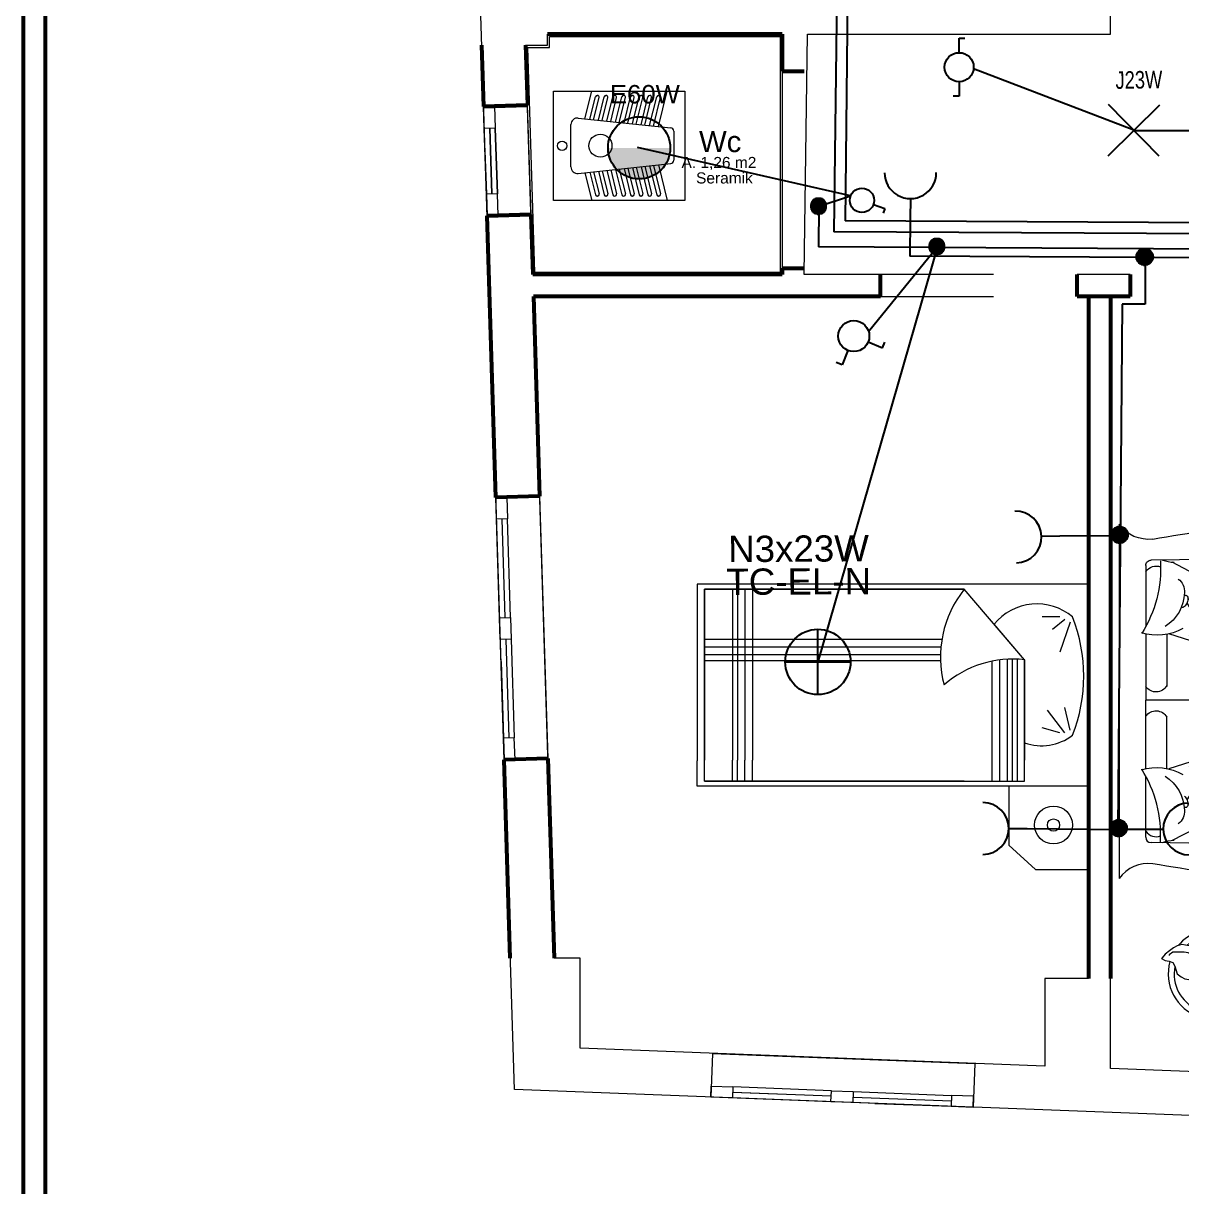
# Model space of a CAD drawing. Header units: millimetres. Extents: x -1335 to 33749, y 2338 to 5277.
# Drawn here: x 12911 to 13440, y 3255 to 3786 of the extents above; entities that cross this region are included whole.
import ezdxf
from ezdxf.enums import TextEntityAlignment as Align

# ---------------------------------------------------------------- set-up
doc = ezdxf.new("R2010")
doc.units = ezdxf.units.MM
doc.linetypes.add('ACAD_ISO03W100', pattern=[30, 12, -18])
for name, color, linetype, lineweight in [('DUVAR', 7, 'Continuous', 53), ('Linye-23', 220, 'Continuous', 25), ('Model Birimi - Mahal', 7, 'Continuous', 18), ('PENCERE', 1, 'Continuous', 20), ('SEMBOL', 51, 'Continuous', 0), ('TEF', 15, 'Continuous', 18), ('tefriş', 65, 'Continuous', 18), ('tefrişler', 134, 'Continuous', 9), ('YALıTıM', 7, 'Continuous', 18), ('YESIL', 74, 'Continuous', 18), ('ÖLÇÜİÇYATAY', 7, 'Continuous', 18)]:
    doc.layers.add(name, color=color, linetype=linetype, lineweight=lineweight)
doc.layers.add('LAMBA YAZI', color=51, linetype='Continuous')
doc.layers.get('TEF').off()
doc.styles.add('LAMBA', font='arial.ttf', dxfattribs={"height": 12})
doc.styles.add('OLUŞTURULMUŞ_STİL_1', font='arial.ttf')
doc.styles.get("Standard").update_dxf_attribs({"font": 'arial.ttf'})

# ---------------------------------------------------------------- blocks, each defined once
blk = doc.blocks.new('setgh')
at = {"layer": 'tefriş'}
for p, q in [((261687.55, -158114.97), (261687.55, -158064.97)), ((261687.55, -158064.97), (261747.55, -158064.97)), ((261699.55, -158081.23), (261695.55, -158064.97)), ((261701.86, -158080.98), (261698.66, -158067.96)), ((261699.44, -158066.97), (261699.54, -158066.97)), ((261703.57, -158080.8), (261700.32, -158067.58)), ((261705.76, -158080.57), (261702.66, -158067.96)), ((261703.44, -158066.97), (261703.54, -158066.97)), ((261707.44, -158080.27), (261704.32, -158067.58)), ((261709.66, -158080.15), (261706.66, -158067.96)), ((261707.44, -158066.97), (261707.54, -158066.97)), ((261711.36, -158079.97), (261708.32, -158067.58)), ((261713.56, -158079.74), (261710.66, -158067.96)), ((261711.44, -158066.97), (261711.54, -158066.97)), ((261715.26, -158079.55), (261712.32, -158067.58)), ((261717.45, -158079.32), (261714.66, -158067.96)), ((261715.44, -158066.97), (261715.54, -158066.97)), ((261719.16, -158079.14), (261716.32, -158067.58)), ((261721.35, -158078.91), (261718.66, -158067.96)), ((261719.44, -158066.97), (261719.54, -158066.97)), ((261723.06, -158078.72), (261720.32, -158067.58)), ((261725.25, -158078.49), (261722.66, -158067.96)), ((261723.44, -158066.97), (261723.54, -158066.97)), ((261726.96, -158078.31), (261724.32, -158067.58)), ((261729.15, -158078.08), (261726.66, -158067.96)), ((261727.44, -158066.97), (261727.54, -158066.97)), ((261730.85, -158077.9), (261728.32, -158067.58)), ((261733.16, -158077.65), (261730.04, -158064.97)), ((261747.55, -158064.97), (261747.55, -158114.97)), ((261736.24, -158077.32), (261693.9, -158081.83)), ((261692.55, -158096.62), (261692.55, -158083.32)), ((261739.55, -158080.31), (261739.55, -158099.63)), ((261736.24, -158102.62), (261693.9, -158098.11)), ((261699.55, -158098.71), (261695.55, -158114.97)), ((261701.86, -158098.96), (261698.66, -158111.98)), ((261703.57, -158099.14), (261700.32, -158112.36)), ((261705.76, -158099.37), (261702.66, -158111.98)), ((261707.47, -158099.56), (261704.32, -158112.36)), ((261709.66, -158099.79), (261706.66, -158111.98)), ((261711.36, -158099.97), (261708.32, -158112.36)), ((261713.56, -158100.2), (261710.66, -158111.98)), ((261715.26, -158100.39), (261712.32, -158112.36)), ((261717.45, -158100.62), (261714.66, -158111.98)), ((261719.16, -158100.8), (261716.32, -158112.36)), ((261721.35, -158101.03), (261718.66, -158111.98)), ((261723.06, -158101.22), (261720.32, -158112.36)), ((261725.25, -158101.45), (261722.66, -158111.98)), ((261726.96, -158101.63), (261724.32, -158112.36)), ((261729.15, -158101.86), (261726.66, -158111.98)), ((261730.85, -158102.04), (261728.32, -158112.36)), ((261733.16, -158102.29), (261730.04, -158114.97)), ((261747.55, -158114.97), (261687.55, -158114.97)), ((261699.54, -158112.97), (261699.44, -158112.97)), ((261703.54, -158112.97), (261703.44, -158112.97)), ((261707.54, -158112.97), (261707.44, -158112.97)), ((261711.54, -158112.97), (261711.44, -158112.97)), ((261715.54, -158112.97), (261715.44, -158112.97)), ((261719.54, -158112.97), (261719.44, -158112.97)), ((261723.54, -158112.97), (261723.44, -158112.97)), ((261727.54, -158112.97), (261727.44, -158112.97))]:
    blk.add_line(p, q, dxfattribs=at)
for centre, radius in [((261726.05, -158089.97), 5.25), ((261743.55, -158089.97), 2.15)]:
    blk.add_circle(centre, radius, dxfattribs=at)
for centre, radius, start, end in [((261699.44, -158067.77), 0.8, 90, 193.8243), ((261699.54, -158067.77), 0.8, 13.8243, 90), ((261703.44, -158067.77), 0.8, 90, 193.8243), ((261703.54, -158067.77), 0.8, 13.8243, 90), ((261707.44, -158067.77), 0.8, 90, 193.8243), ((261707.54, -158067.77), 0.8, 13.8243, 90), ((261711.44, -158067.77), 0.8, 90, 193.8243), ((261711.54, -158067.77), 0.8, 13.8243, 90), ((261715.44, -158067.77), 0.8, 90, 193.8243), ((261715.54, -158067.77), 0.8, 13.8243, 90), ((261719.44, -158067.77), 0.8, 90, 193.8243), ((261719.54, -158067.77), 0.8, 13.8243, 90), ((261723.44, -158067.77), 0.8, 90, 193.8243), ((261723.54, -158067.77), 0.8, 13.8243, 90), ((261727.44, -158067.77), 0.8, 90, 193.8243), ((261727.54, -158067.77), 0.8, 13.8243, 90), ((261736.55, -158080.31), 3, 0, 96.0725), ((261694.05, -158083.32), 1.5, 96.0725, 180), ((261694.05, -158096.62), 1.5, 180, 263.9275), ((261736.55, -158099.63), 3, 263.9275, 0), ((261699.44, -158112.17), 0.8, 166.1757, 270), ((261699.54, -158112.17), 0.8, 270, 346.1757), ((261703.44, -158112.17), 0.8, 166.1757, 270), ((261703.54, -158112.17), 0.8, 270, 346.1757), ((261707.44, -158112.17), 0.8, 166.1757, 270), ((261707.54, -158112.17), 0.8, 270, 346.1757), ((261711.44, -158112.17), 0.8, 166.1757, 270), ((261711.54, -158112.17), 0.8, 270, 346.1757), ((261715.44, -158112.17), 0.8, 166.1757, 270), ((261715.54, -158112.17), 0.8, 270, 346.1757), ((261719.44, -158112.17), 0.8, 166.1757, 270), ((261719.54, -158112.17), 0.8, 270, 346.1757), ((261723.44, -158112.17), 0.8, 166.1757, 270), ((261723.54, -158112.17), 0.8, 270, 346.1757), ((261727.44, -158112.17), 0.8, 166.1757, 270), ((261727.54, -158112.17), 0.8, 270, 346.1757)]:
    blk.add_arc(centre, radius, start, end, dxfattribs=at)
blk = doc.blocks.new('aegfwe')
at = {"layer": 'tefrişler'}
for p, q in [((64909.62, -97871.39), (64911.37, -97869.94)), ((64911.37, -97870.52), (64912.24, -97868.78)), ((64911.37, -97869.94), (64911.66, -97869.65)), ((64912.24, -97868.78), (64913.69, -97867.62)), ((64902.36, -97877.78), (64905.85, -97874.3)), ((64905.85, -97874.3), (64907.59, -97873.14)), ((64907.59, -97873.14), (64909.33, -97871.68)), ((64909.33, -97871.68), (64909.62, -97871.39)), ((64911.37, -97872.26), (64911.37, -97870.52)), ((64911.95, -97875.75), (64911.37, -97872.26)), ((64891.62, -97882.42), (64892.49, -97880.68)), ((64892.49, -97880.68), (64892.78, -97882.42)), ((64900.91, -97881.26), (64901.78, -97879.52)), ((64901.78, -97879.52), (64902.36, -97877.78)), ((64909.33, -97877.49), (64909.33, -97876.91)), ((64909.91, -97880.97), (64909.33, -97877.49)), ((64912.53, -97877.49), (64911.95, -97875.75)), ((64913.11, -97880.97), (64912.53, -97877.49)), ((64891.33, -97884.16), (64891.62, -97882.42)), ((64891.33, -97886.19), (64891.33, -97884.16)), ((64892.78, -97882.42), (64894.23, -97884.16)), ((64894.23, -97884.16), (64895.97, -97885.9)), ((64895.97, -97885.9), (64897.72, -97886.48)), ((64900.33, -97884.74), (64900.91, -97881.26)), ((64900.62, -97886.48), (64900.33, -97884.74)), ((64910.49, -97882.71), (64909.91, -97880.97)), ((64910.2, -97886.19), (64910.49, -97884.45)), ((64910.49, -97884.45), (64910.49, -97882.71)), ((64913.98, -97882.71), (64913.11, -97880.97)), ((64914.27, -97884.45), (64913.98, -97882.71)), ((64915.14, -97886.19), (64914.27, -97884.45)), ((64880.87, -97889.39), (64880.58, -97891.13)), ((64880.58, -97891.13), (64880.58, -97894.61)), ((64881.75, -97887.64), (64880.87, -97889.39)), ((64881.75, -97889.39), (64881.75, -97887.64)), ((64882.33, -97891.13), (64881.75, -97889.39)), ((64883.78, -97893.16), (64882.33, -97891.13)), ((64891.62, -97887.94), (64891.33, -97886.19)), ((64892.2, -97889.68), (64891.62, -97887.94)), ((64893.07, -97891.42), (64892.2, -97889.68)), ((64894.23, -97887.94), (64893.07, -97886.48)), ((64894.23, -97893.45), (64893.07, -97891.42)), ((64895.97, -97889.39), (64894.23, -97887.94)), ((64897.72, -97890.55), (64895.97, -97889.39)), ((64897.72, -97886.48), (64899.46, -97886.77)), ((64898.3, -97892.29), (64897.72, -97890.55)), ((64899.46, -97886.77), (64899.75, -97886.77)), ((64900.62, -97888.23), (64900.62, -97886.48)), ((64901.2, -97889.97), (64900.62, -97888.23)), ((64901.49, -97891.71), (64901.2, -97889.97)), ((64906.43, -97893.16), (64907.3, -97891.42)), ((64907.3, -97891.42), (64908.46, -97889.68)), ((64908.46, -97889.68), (64910.2, -97886.19)), ((64916.3, -97889.68), (64915.14, -97886.19)), ((64915.72, -97893.16), (64916.3, -97891.42)), ((64916.3, -97891.42), (64916.3, -97889.68)), ((64880.58, -97894.61), (64880.87, -97896.35)), ((64880.87, -97896.35), (64881.75, -97898.09)), ((64885.81, -97894.32), (64883.78, -97893.16)), ((64887.55, -97894.9), (64885.81, -97894.32)), ((64889.3, -97895.19), (64887.55, -97894.9)), ((64891.33, -97895.77), (64889.3, -97895.19)), ((64893.07, -97896.35), (64891.33, -97895.77)), ((64894.81, -97896.06), (64893.07, -97896.35)), ((64895.97, -97894.61), (64894.23, -97893.45)), ((64896.56, -97896.06), (64894.81, -97896.06)), ((64898.59, -97895.77), (64896.56, -97896.06)), ((64900.62, -97895.77), (64898.59, -97895.77)), ((64902.36, -97896.06), (64900.62, -97895.77)), ((64902.07, -97893.45), (64901.49, -97891.71)), ((64903.53, -97895.48), (64902.07, -97893.45)), ((64904.11, -97897.22), (64902.36, -97896.06)), ((64906.43, -97898.96), (64903.53, -97895.48)), ((64906.43, -97894.9), (64906.43, -97893.16)), ((64907.59, -97898.38), (64906.43, -97894.9)), ((64913.69, -97896.93), (64914.85, -97894.9)), ((64914.85, -97894.9), (64915.72, -97893.16)), ((64881.75, -97898.09), (64883.49, -97899.25)), ((64883.49, -97899.25), (64885.23, -97900.7)), ((64885.23, -97900.7), (64886.97, -97901.86)), ((64886.97, -97897.51), (64886.68, -97896.93)), ((64888.72, -97898.67), (64886.97, -97897.51)), ((64886.97, -97901.86), (64888.72, -97902.73)), ((64890.46, -97900.12), (64888.72, -97898.67)), ((64892.2, -97901.28), (64890.46, -97900.12)), ((64893.94, -97902.15), (64892.2, -97901.28)), ((64897.43, -97901.57), (64895.68, -97902.15)), ((64899.17, -97900.7), (64897.43, -97901.57)), ((64901.2, -97900.12), (64899.17, -97900.7)), ((64899.75, -97905.64), (64906.72, -97900.99)), ((64902.94, -97899.83), (64901.2, -97900.12)), ((64906.43, -97900.41), (64902.94, -97899.83)), ((64905.85, -97898.67), (64904.11, -97897.22)), ((64907.3, -97900.41), (64905.85, -97898.67)), ((64907.3, -97900.7), (64906.43, -97898.96)), ((64906.72, -97900.99), (64907.3, -97900.7)), ((64907.88, -97900.12), (64907.01, -97900.7)), ((64907.88, -97900.12), (64907.59, -97898.38)), ((64907.59, -97900.7), (64908.17, -97902.73)), ((64909.91, -97898.96), (64907.88, -97900.12)), ((64907.88, -97900.41), (64909.62, -97902.15)), ((64911.66, -97898.96), (64909.91, -97898.96)), ((64910.2, -97898.96), (64911.95, -97898.09)), ((64915.14, -97898.38), (64911.66, -97898.96)), ((64911.95, -97898.09), (64913.69, -97896.93)), ((64920.37, -97899.25), (64915.14, -97898.38)), ((64922.11, -97900.12), (64920.37, -97899.25)), ((64923.85, -97901.57), (64922.11, -97900.12)), ((64925.01, -97905.06), (64923.85, -97901.57)), ((64888.72, -97902.73), (64892.2, -97905.06)), ((64892.2, -97905.06), (64894.23, -97906.22)), ((64895.68, -97902.15), (64893.94, -97902.15)), ((64894.23, -97906.22), (64898.01, -97906.22)), ((64900.62, -97905.93), (64895.39, -97909.41)), ((64898.01, -97906.22), (64899.75, -97905.64)), ((64902.07, -97904.19), (64900.62, -97905.93)), ((64905.85, -97905.35), (64903.23, -97910.57)), ((64906.72, -97903.32), (64905.85, -97905.35)), ((64908.17, -97902.73), (64909.91, -97907.96)), ((64909.62, -97902.15), (64911.37, -97903.61)), ((64909.91, -97907.09), (64909.62, -97905.93)), ((64910.2, -97909.12), (64909.91, -97907.09)), ((64911.37, -97903.61), (64913.69, -97907.09)), ((64913.69, -97907.09), (64915.43, -97908.83)), ((64925.88, -97906.8), (64925.01, -97905.06)), ((64927.63, -97907.38), (64925.88, -97906.8)), ((64929.37, -97907.67), (64927.63, -97907.38)), ((64893.65, -97911.15), (64892.2, -97913.18)), ((64895.39, -97909.41), (64893.65, -97911.15)), ((64902.07, -97912.31), (64900.33, -97914.05)), ((64903.23, -97910.57), (64902.07, -97912.31)), ((64909.91, -97907.96), (64912.82, -97911.44)), ((64909.91, -97914.63), (64910.2, -97912.6)), ((64910.49, -97910.86), (64910.2, -97909.12)), ((64910.2, -97912.6), (64910.49, -97910.86)), ((64912.82, -97911.44), (64914.56, -97912.89)), ((64915.43, -97908.83), (64917.17, -97910.28)), ((64917.17, -97910.28), (64918.92, -97911.15)), ((64918.92, -97911.15), (64920.66, -97911.44)), ((64920.66, -97911.44), (64925.88, -97911.44)), ((64925.59, -97913.47), (64927.34, -97912.02)), ((64925.88, -97911.44), (64927.63, -97910.28)), ((64927.34, -97912.02), (64929.37, -97910.57)), ((64927.63, -97910.28), (64927.63, -97909.99)), ((64931.11, -97908.54), (64929.37, -97907.67)), ((64929.37, -97910.57), (64930.82, -97908.83)), ((64930.82, -97908.83), (64931.11, -97908.54)), ((64892.2, -97913.18), (64891.33, -97916.66)), ((64891.33, -97916.66), (64891.33, -97921.02)), ((64897.14, -97917.24), (64896.27, -97918.99)), ((64898.59, -97915.5), (64897.14, -97917.24)), ((64900.33, -97914.05), (64898.59, -97915.5)), ((64908.17, -97918.12), (64909.62, -97916.37)), ((64909.62, -97916.37), (64909.91, -97914.63)), ((64914.56, -97912.89), (64916.3, -97913.76)), ((64916.3, -97913.76), (64918.04, -97914.34)), ((64918.04, -97914.34), (64920.08, -97914.63)), ((64920.08, -97914.63), (64921.82, -97914.92)), ((64921.82, -97914.92), (64923.85, -97914.34)), ((64923.85, -97914.34), (64925.59, -97913.47)), ((64891.33, -97921.02), (64892.49, -97924.5)), ((64895.97, -97920.73), (64895.68, -97922.76)), ((64895.68, -97922.76), (64895.97, -97923.92)), ((64896.27, -97918.99), (64895.97, -97920.73)), ((64899.46, -97923.92), (64901.2, -97922.47)), ((64901.2, -97922.47), (64902.94, -97921.6)), ((64902.94, -97921.6), (64908.17, -97918.12)), ((64892.49, -97924.5), (64893.36, -97926.24)), ((64893.36, -97926.24), (64893.94, -97927.98)), ((64893.94, -97927.98), (64895.68, -97931.46)), ((64898.3, -97929.14), (64899.46, -97925.66)), ((64899.46, -97925.66), (64899.46, -97923.92)), ((64895.68, -97931.46), (64897.14, -97932.62)), ((64897.14, -97932.91), (64898.01, -97930.88)), ((64898.01, -97930.88), (64898.3, -97929.14))]:
    blk.add_line(p, q, dxfattribs=at)
for radius, start, end in [(20.54, 109.0007, 126.8665), (17.8, 113.3714, 122.6233), (20.54, 343.7977, 72.6985), (17.8, 349.1696, 66.1695), (20.54, 139.964, 161.4683), (17.8, 144.587, 160.5864), (20.54, 180.9322, 220.3045), (17.8, 186.2472, 216.0298), (20.54, 257.5002, 320.8039), (17.8, 266.71, 312.8028)]:
    blk.add_arc((64907.46, -97901.5), radius, start, end, dxfattribs=at)
blk = doc.blocks.new('adfgb')
at = {"layer": 'tefrişler'}
for p, q in [((110590.58, -78475.61), (110590.58, -78313.71)), ((110654.55, -78329.51), (110605.13, -78330.12)), ((110625.12, -78336.46), (110614.79, -78331.09)), ((110602.71, -78332.55), (110602.71, -78360.59)), ((110602.71, -78363.87), (110602.71, -78395.19)), ((110612.4, -78363.99), (110612.4, -78387.86)), ((110623.28, -78367.04), (110613.28, -78363.8)), ((110602.71, -78425.45), (110602.71, -78395.19)), ((110655.75, -78395.19), (110602.71, -78395.19)), ((110655.75, -78395.19), (110602.71, -78395.19)), ((110602.71, -78425.45), (110602.71, -78401.46)), ((110612.4, -78425.33), (110612.4, -78401.46)), ((110623.28, -78422.28), (110613.28, -78425.52)), ((110602.71, -78456.77), (110602.71, -78428.73)), ((110602.71, -78454), (110602.71, -78428.73)), ((110625.12, -78452.86), (110614.79, -78458.23)), ((110654.55, -78459.82), (110605.13, -78459.2))]:
    blk.add_line(p, q, dxfattribs=at)
at = {"layer": 'tefrişler', "extrusion": (0, 0, -1)}
for centre, major_axis, start_param, end_param in [((110603.8, -78304.52), (-11.38, 11.38), 3.79435, 4.890363), ((110553.06, -78333.76), (39.9, 39.9), 0.726906, 1.343827), ((110605.13, -78332.55), (-1.71, 1.71), 5.497787, 7.068583), ((110607.39, -78338.46), (-3.99, 3.99), 6.088376, 7.449946)]:
    blk.add_ellipse(centre, major_axis=major_axis, ratio=1, start_param=start_param, end_param=end_param, dxfattribs=at)
at = {"layer": 'tefrişler'}
for centre, major_axis, ratio, start_param, end_param in [((110863.22, -79828.42), (-1081.68, 1081.68), 1, -0.649548, -0.616403), ((110654.96, -78321.11), (-5.94, 5.94), 1, 2.308063, 5.368053), ((110617.43, -78307.33), (16.96, 16.96), 1, 3.627847, 3.854664), ((110630.97, -78346.29), (-9.88, 9.88), 1, -0.781337, -0.146476), ((110574.79, -78338.17), (-39.9, 39.9), 1, 3.389942, 4.030792), ((110655.07, -78337.69), (-5.74, 5.74), 1, 3.8707, 5.414107), ((110613.4, -78344.33), (-4.93, 4.93), 1, 3.835696, 4.857221), ((110609.39, -78332.13), (14.49, 14.49), 1, 4.583906, 5.194343), ((110784.77, -78361.87), (87.6, 87.6), 1, 2.163527, 2.548862), ((110601.68, -78344.58), (-13.2, 13.2), 1, 2.913053, 3.906294), ((110621.44, -78348.23), (-1.51, 1.51), 1, -0.469303, -0.196204), ((110621.02, -78346.93), (0.55, 0.55), 1, 0.404964, 1.101493), ((110621.02, -78346.93), (-0.55, 0.55), 1, 4.420824, 5.117353), ((110619.82, -78347.58), (-1.51, 1.51), 1, 4.006397, 4.420824), ((110618.25, -78347.7), (2.62, 2.62), 1, 5.319685, 5.577194), ((110617.91, -78348.56), (-2.62, 2.62), 1, 3.086716, 3.344225), ((110616, -78347.3), (4.24, 4.24), 1, 4.915021, 5.117353), ((110609.7, -78358.19), (-10.3, 10.3), 1, 3.446358, 4.552406), ((110616, -78347.3), (4.24, 4.24), 1, 5.117353, 5.319685), ((110607.84, -78340.44), (16.96, 16.96), 1, 3.62554, 4.44521), ((110607.39, -78384.72), (-3.99, 3.99), 1, 1.375987, 3.420612), ((110655.07, -78386.04), (3.06, 8.95), 0.839265, 3.612252, 5.040953), ((110655.07, -78403.28), (5.74, 5.74), 1, 5.441497, 6.984904), ((110655.07, -78403.28), (5.74, 5.74), 1, 5.441497, 6.984904), ((110607.39, -78404.6), (-3.99, 3.99), 1, 4.433369, 6.477995), ((110784.77, -78427.46), (87.6, 87.6), 1, 2.163527, 2.548861), ((110574.79, -78451.15), (39.9, 39.9), 1, 5.393986, 6.034836), ((110607.84, -78448.88), (-16.96, 16.96), 1, -1.303618, -0.483947), ((110553.06, -78455.56), (-39.9, 39.9), 1, 3.868498, 4.48542), ((110609.7, -78431.13), (-10.3, 10.3), 1, 3.301576, 4.407624), ((110601.68, -78444.74), (-13.2, 13.2), 1, 3.947688, 4.940929), ((110619.38, -78438.3), (-0.55, 0.55), 1, -0.404964, -0.192184), ((110619.38, -78438.3), (-0.55, 0.55), 1, -1.101493, -0.404964), ((110618.96, -78439.59), (-1.51, 1.51), 1, -1.51592, -1.101493), ((110617.91, -78440.76), (2.62, 2.62), 1, 6.080553, 6.338062), ((110621.44, -78441.09), (1.51, 1.51), 1, 3.337796, 3.610896), ((110621.02, -78442.39), (-0.55, 0.55), 1, 2.040099, 2.736628), ((110616, -78442.02), (4.24, 4.24), 1, 5.878221, 6.080553), ((110621.02, -78442.39), (-0.55, 0.55), 1, 2.736628, 3.433158), ((110616, -78442.02), (-4.24, 4.24), 1, 4.105093, 4.307425), ((110619.82, -78441.74), (-1.51, 1.51), 1, 3.433158, 3.847584), ((110618.25, -78441.62), (2.62, 2.62), 1, 5.418381, 5.675889), ((110609.39, -78457.19), (-14.49, 14.49), 1, 4.230435, 4.840872), ((110613.4, -78444.99), (-4.93, 4.93), 1, 2.996761, 4.018286), ((110607.39, -78450.86), (3.99, 3.99), 1, 2.946783, 4.308353), ((110630.97, -78443.03), (9.88, 9.88), 1, 3.288069, 3.922929), ((110655.07, -78451.63), (5.74, 5.74), 1, 4.010671, 5.554078), ((110605.13, -78456.77), (1.71, 1.71), 1, 2.356194, 3.926991), ((110617.43, -78481.99), (-16.96, 16.96), 1, -0.713072, -0.486255), ((110654.96, -78468.21), (5.94, 5.94), 1, 4.056725, 7.116715), ((110603.8, -78484.8), (-11.38, 11.38), 1, -0.918039, 0.177974), ((110863.22, -76960.9), (1081.68, 1081.68), 1, 3.757996, 3.791141)]:
    blk.add_ellipse(centre, major_axis=major_axis, ratio=ratio, start_param=start_param, end_param=end_param, dxfattribs=at)
blk = doc.blocks.new('tregfd')
at = {"layer": 'tefrişler'}
for p, q in [((2285.22, 2523.43), (2285.22, 2717.15)), ((2285.22, 2717.15), (2297.77, 2717.15)), ((2287.71, 2713.4), (2382.83, 2713.4)), ((2287.71, 2584.67), (2287.71, 2713.4)), ((2287.71, 2713.4), (2287.71, 2554.68)), ((2287.71, 2713.4), (2298.01, 2713.4)), ((2385.33, 2717.15), (2297.77, 2717.15)), ((2382.83, 2713.4), (2298.01, 2713.4)), ((2347.35, 2596.42), (2347.35, 2713.4)), ((2350.36, 2596.42), (2350.36, 2713.4)), ((2354.11, 2596.21), (2354.11, 2713.4)), ((2357.85, 2595.73), (2357.85, 2713.4)), ((2382.83, 2713.4), (2382.83, 2584.67)), ((2382.83, 2584.67), (2382.83, 2713.4)), ((2385.33, 2523.43), (2385.33, 2717.15)), ((2287.71, 2699.65), (2298.01, 2699.65)), ((2287.71, 2697.15), (2298.01, 2697.15)), ((2382.83, 2699.65), (2298.01, 2699.65)), ((2382.83, 2697.15), (2298.01, 2697.15)), ((2287.71, 2693.4), (2298.01, 2693.4)), ((2287.71, 2689.65), (2298.01, 2689.65)), ((2382.83, 2693.4), (2298.01, 2693.4)), ((2382.83, 2689.65), (2298.01, 2689.65)), ((2347.86, 2554.68), (2382.83, 2584.67)), ((2347.14, 2570.92), (2287.71, 2570.92)), ((2323.41, 2570.92), (2287.71, 2570.92)), ((2347.86, 2554.68), (2365.47, 2569.78)), ((2255.98, 2562.49), (2243.76, 2549.32)), ((2285.22, 2562.49), (2255.98, 2562.49)), ((2347.76, 2567.17), (2287.71, 2567.17)), ((2322.78, 2567.17), (2287.71, 2567.17)), ((2348.11, 2563.42), (2287.71, 2563.42)), ((2322.44, 2563.42), (2287.71, 2563.42)), ((2348.19, 2560.92), (2287.71, 2560.92)), ((2322.36, 2560.92), (2287.71, 2560.92)), ((2348.15, 2558.42), (2287.71, 2558.42)), ((2322.4, 2558.42), (2287.71, 2558.42)), ((2287.71, 2554.68), (2322.68, 2554.68)), ((2347.86, 2554.68), (2298.01, 2554.68)), ((2306.64, 2554.68), (2347.86, 2554.68)), ((2243.76, 2549.32), (2243.76, 2523.43)), ((2311.64, 2537.18), (2314.14, 2545.93)), ((2369.09, 2537.18), (2369.09, 2545.93)), ((2311.64, 2534.68), (2322.88, 2543.43)), ((2367.84, 2534.68), (2362.85, 2540.93)), ((2312.89, 2532.18), (2324.13, 2534.68)), ((2366.59, 2532.18), (2351.61, 2537.18)), ((2385.33, 2523.43), (2243.76, 2523.43))]:
    blk.add_line(p, q, dxfattribs=at)
for radius in [9.4, 3.05]:
    blk.add_circle((2265.9, 2540.37), radius, dxfattribs=at)
for centre, radius, start, end in [((2349.11, 2542.24), 54.2, 51.52244, 104.6848), ((2296.3, 2560.52), 51.89, 353.53007, 41.15618), ((2348.35, 2548.59), 27.24, 319.57805, 51.06729), ((2330.73, 2546.31), 25.5, 160.84253, 217.09092), ((2339.74, 2605.81), 80.43, 248.59752, 291.40248)]:
    blk.add_arc(centre, radius, start, end, dxfattribs=at)

msp = doc.modelspace()

# ---------------------------------------------------------------- hatches: boundary and pattern name
at = {"linetype": 'ACAD_ISO03W100', "ltscale": 10}
msp.add_hatch(color=2, dxfattribs=at).paths.add_polyline_path([(13177.88, 3729.37, 1), (13206.29, 3729.37)])

# ---------------------------------------------------------------- linework, layer by layer
for p, q in [((13338.31, 3779.52), (13340.97, 3779.52)), ((13338.31, 3772.88), (13338.31, 3779.52)), ((13338.3, 3759.59), (13338.29, 3752.94)), ((13338.29, 3752.94), (13335.64, 3752.94)), ((13271.63, 3705.73), (13276.52, 3705.73)), ((13271.94, 3705.97), (13276.2, 3705.97)), ((13272.34, 3706.2), (13275.81, 3706.2)), ((13272.9, 3706.44), (13275.24, 3706.44)), ((13270.28, 3702.89), (13277.86, 3702.89)), ((13270.29, 3703.13), (13277.85, 3703.13)), ((13270.29, 3702.65), (13277.85, 3702.65)), ((13270.31, 3702.42), (13277.84, 3702.42)), ((13270.32, 3703.36), (13277.82, 3703.36)), ((13270.34, 3702.18), (13277.8, 3702.18)), ((13270.36, 3703.6), (13277.78, 3703.6)), ((13270.39, 3701.94), (13277.75, 3701.94)), ((13270.42, 3703.84), (13277.72, 3703.84)), ((13270.46, 3701.71), (13277.69, 3701.71)), ((13270.49, 3704.07), (13277.65, 3704.07)), ((13270.54, 3701.47), (13277.6, 3701.47)), ((13270.58, 3704.31), (13277.56, 3704.31)), ((13270.64, 3701.23), (13277.5, 3701.23)), ((13270.69, 3704.55), (13277.45, 3704.55)), ((13270.76, 3701), (13277.38, 3701)), ((13270.82, 3704.78), (13277.32, 3704.78)), ((13270.9, 3700.76), (13277.24, 3700.76)), ((13270.98, 3705.02), (13277.17, 3705.02)), ((13271.07, 3700.52), (13277.07, 3700.52)), ((13271.16, 3705.26), (13276.99, 3705.26)), ((13271.27, 3700.29), (13276.87, 3700.29)), ((13271.37, 3705.49), (13276.77, 3705.49)), ((13299.13, 3703.51), (13304.36, 3701.62)), ((13304.36, 3701.62), (13303.61, 3699.53)), ((13271.51, 3700.05), (13276.64, 3700.05)), ((13271.79, 3699.81), (13276.35, 3699.81)), ((13272.14, 3699.57), (13276, 3699.57)), ((13272.62, 3699.34), (13275.52, 3699.34)), ((13273.44, 3699.1), (13274.7, 3699.1)), ((13324.33, 3684.48), (13331.9, 3684.48)), ((13324.34, 3684.72), (13331.89, 3684.72)), ((13324.36, 3684.96), (13331.87, 3684.96)), ((13324.4, 3685.19), (13331.83, 3685.19)), ((13324.46, 3685.43), (13331.77, 3685.43)), ((13324.53, 3685.67), (13331.7, 3685.67)), ((13324.62, 3685.9), (13331.6, 3685.9)), ((13324.73, 3686.14), (13331.49, 3686.14)), ((13324.86, 3686.38), (13331.36, 3686.38)), ((13325.02, 3686.61), (13331.21, 3686.61)), ((13325.2, 3686.85), (13331.03, 3686.85)), ((13325.41, 3687.09), (13330.81, 3687.09)), ((13325.67, 3687.32), (13330.56, 3687.32)), ((13325.98, 3687.56), (13330.25, 3687.56)), ((13326.38, 3687.8), (13329.85, 3687.8)), ((13326.95, 3688.03), (13329.28, 3688.03)), ((13324.33, 3684.25), (13331.9, 3684.25)), ((13324.35, 3684.01), (13331.88, 3684.01)), ((13324.38, 3683.77), (13331.85, 3683.77)), ((13324.43, 3683.54), (13331.8, 3683.54)), ((13324.5, 3683.3), (13331.73, 3683.3)), ((13324.58, 3683.06), (13331.65, 3683.06)), ((13324.68, 3682.83), (13331.55, 3682.83)), ((13324.8, 3682.59), (13331.43, 3682.59)), ((13324.95, 3682.35), (13331.28, 3682.35)), ((13325.12, 3682.12), (13331.11, 3682.12)), ((13325.31, 3681.88), (13330.91, 3681.88)), ((13325.55, 3681.64), (13330.68, 3681.64)), ((13325.83, 3681.41), (13330.39, 3681.41)), ((13326.19, 3681.17), (13330.04, 3681.17)), ((13326.66, 3680.93), (13329.57, 3680.93)), ((13327.48, 3680.7), (13328.74, 3680.7)), ((13419.32, 3679.65), (13426.9, 3679.65)), ((13419.33, 3679.88), (13426.89, 3679.88)), ((13419.33, 3679.41), (13426.9, 3679.41)), ((13419.35, 3679.17), (13426.88, 3679.17)), ((13419.36, 3680.12), (13426.86, 3680.12)), ((13419.4, 3680.36), (13426.82, 3680.36)), ((13419.46, 3680.59), (13426.77, 3680.59)), ((13419.53, 3680.83), (13426.69, 3680.83)), ((13419.62, 3681.07), (13426.6, 3681.07)), ((13419.73, 3681.3), (13426.49, 3681.3)), ((13419.86, 3681.54), (13426.36, 3681.54)), ((13420.02, 3681.78), (13426.21, 3681.78)), ((13420.2, 3682.01), (13426.03, 3682.01)), ((13420.41, 3682.25), (13425.81, 3682.25)), ((13420.67, 3682.49), (13425.56, 3682.49)), ((13420.98, 3682.72), (13425.24, 3682.72)), ((13421.38, 3682.96), (13424.85, 3682.96)), ((13421.95, 3683.2), (13424.28, 3683.2)), ((13419.38, 3678.94), (13426.84, 3678.94)), ((13419.43, 3678.7), (13426.79, 3678.7)), ((13419.5, 3678.46), (13426.73, 3678.46)), ((13419.58, 3678.23), (13426.64, 3678.23)), ((13419.68, 3677.99), (13426.54, 3677.99)), ((13419.8, 3677.75), (13426.42, 3677.75)), ((13419.94, 3677.52), (13426.28, 3677.52)), ((13420.11, 3677.28), (13426.11, 3677.28)), ((13420.31, 3677.04), (13425.91, 3677.04)), ((13420.55, 3676.8), (13425.68, 3676.8)), ((13420.83, 3676.57), (13425.39, 3676.57)), ((13421.19, 3676.33), (13425.04, 3676.33)), ((13421.66, 3676.09), (13424.56, 3676.09)), ((13422.48, 3675.86), (13423.74, 3675.86)), ((13287.49, 3636.79), (13284.81, 3630.21)), ((13296.75, 3640.69), (13303.33, 3638.01)), ((13303.33, 3638.01), (13304.4, 3640.64)), ((13284.81, 3630.21), (13282.18, 3631.29)), ((13407.85, 3552.65), (13415.43, 3552.65)), ((13407.86, 3552.88), (13415.42, 3552.88)), ((13407.86, 3552.41), (13415.43, 3552.41)), ((13407.88, 3552.17), (13415.41, 3552.17)), ((13407.89, 3553.12), (13415.39, 3553.12)), ((13407.91, 3551.94), (13415.37, 3551.94)), ((13407.93, 3553.36), (13415.35, 3553.36)), ((13407.96, 3551.7), (13415.32, 3551.7)), ((13407.99, 3553.59), (13415.3, 3553.59)), ((13408.03, 3551.46), (13415.26, 3551.46)), ((13408.06, 3553.83), (13415.22, 3553.83)), ((13408.15, 3554.07), (13415.13, 3554.07)), ((13408.26, 3554.31), (13415.02, 3554.31)), ((13408.39, 3554.54), (13414.89, 3554.54)), ((13408.55, 3554.78), (13414.74, 3554.78)), ((13408.73, 3555.02), (13414.56, 3555.02)), ((13408.94, 3555.25), (13414.34, 3555.25)), ((13409.2, 3555.49), (13414.09, 3555.49)), ((13409.51, 3555.73), (13413.77, 3555.73)), ((13409.91, 3555.96), (13413.38, 3555.96)), ((13410.48, 3556.2), (13412.81, 3556.2)), ((13408.11, 3551.23), (13415.17, 3551.23)), ((13408.21, 3550.99), (13415.07, 3550.99)), ((13408.33, 3550.75), (13414.95, 3550.75)), ((13408.47, 3550.52), (13414.81, 3550.52)), ((13408.64, 3550.28), (13414.64, 3550.28)), ((13408.84, 3550.04), (13414.44, 3550.04)), ((13409.08, 3549.81), (13414.21, 3549.81)), ((13409.36, 3549.57), (13413.92, 3549.57)), ((13409.72, 3549.33), (13413.57, 3549.33)), ((13410.19, 3549.1), (13413.09, 3549.1)), ((13411.01, 3548.86), (13412.27, 3548.86)), ((13407.41, 3418.63), (13414.99, 3418.63)), ((13407.42, 3418.87), (13414.98, 3418.87)), ((13407.45, 3419.1), (13414.95, 3419.1)), ((13407.49, 3419.34), (13414.91, 3419.34)), ((13407.55, 3419.58), (13414.85, 3419.58)), ((13407.62, 3419.81), (13414.78, 3419.81)), ((13407.71, 3420.05), (13414.69, 3420.05)), ((13407.82, 3420.29), (13414.58, 3420.29)), ((13407.95, 3420.52), (13414.45, 3420.52)), ((13408.1, 3420.76), (13414.29, 3420.76)), ((13408.29, 3421), (13414.11, 3421)), ((13408.5, 3421.23), (13413.9, 3421.23)), ((13408.75, 3421.47), (13413.64, 3421.47)), ((13409.07, 3421.71), (13413.33, 3421.71)), ((13409.46, 3421.94), (13412.93, 3421.94)), ((13410.03, 3422.18), (13412.37, 3422.18)), ((13407.42, 3418.39), (13414.98, 3418.39)), ((13407.43, 3418.16), (13414.96, 3418.16)), ((13407.47, 3417.92), (13414.93, 3417.92)), ((13407.52, 3417.68), (13414.88, 3417.68)), ((13407.58, 3417.45), (13414.81, 3417.45)), ((13407.67, 3417.21), (13414.73, 3417.21)), ((13407.77, 3416.97), (13414.63, 3416.97)), ((13407.89, 3416.74), (13414.51, 3416.74)), ((13408.03, 3416.5), (13414.37, 3416.5)), ((13408.2, 3416.26), (13414.2, 3416.26)), ((13408.4, 3416.02), (13414, 3416.02)), ((13408.63, 3415.79), (13413.76, 3415.79)), ((13408.92, 3415.55), (13413.48, 3415.55)), ((13409.27, 3415.31), (13413.13, 3415.31)), ((13409.75, 3415.08), (13412.65, 3415.08)), ((13410.57, 3414.84), (13411.83, 3414.84))]:
    msp.add_line(p, q)
at = {"color": 2}
for p, q in [((13406.34, 3725.8), (13430.03, 3748.98)), ((13429.77, 3725.54), (13406.59, 3749.24)), ((13273.77, 3479.57), (13273.77, 3509.4)), ((13258.85, 3494.48), (13288.69, 3494.48))]:
    msp.add_line(p, q, dxfattribs=at)
at = {"color": 1, "ltscale": 10}
for p, q in [((13361, 3418.37), (13369.41, 3418.37)), ((13431.55, 3417.98), (13423.14, 3417.84))]:
    msp.add_line(p, q, dxfattribs=at)
for centre, radius in [((13338.3, 3766.23), 6.64), ((13293.89, 3705.39), 5.56), ((13423.11, 3679.59), 3.79), ((13290.17, 3643.37), 7.1), ((13411.64, 3552.59), 3.79), ((13411.2, 3418.58), 3.79)]:
    msp.add_circle(centre, radius)
at = {"color": 1}
msp.add_circle((13192.09, 3729.37), 14.21, dxfattribs=at)
at = {"color": 2}
msp.add_circle((13273.77, 3494.48), 14.92, dxfattribs=at)
at = {"linetype": 'ByBlock'}
for centre, start, end in [((13316.04, 3718.06), 180.0546, 0.0546), ((13364.12, 3551.54), 271.7913, 91.7913), ((13349.17, 3418.37), 270, 90), ((13443.38, 3418.17), 90.9438, 270.9438)]:
    msp.add_arc(centre, 11.84, start, end, dxfattribs=at)
at = {"layer": 'DUVAR'}
for p, q in [((13257.49, 3781.32), (13150.19, 3781.32)), ((13257.49, 3781.32), (13257.49, 3764.49)), ((13140.16, 3776.32), (13141.02, 3748.89)), ((13257.49, 3764.49), (13267.49, 3764.49)), ((13141.1, 3748.9), (13121, 3748.24)), ((13121, 3748.24), (13140.99, 3748.89)), ((13141.07, 3748.89), (13121, 3748.24)), ((13140.99, 3748.89), (13121, 3748.24)), ((13121, 3748.24), (13140.99, 3748.89)), ((13140.99, 3748.89), (13121, 3748.24)), ((13140.99, 3748.89), (13121, 3748.24)), ((13140.99, 3748.89), (13121, 3748.24)), ((13140.99, 3748.89), (13121, 3748.24)), ((13121, 3748.24), (13121, 3748.24)), ((13140.99, 3748.89), (13140.99, 3748.89)), ((13140.99, 3748.89), (13140.99, 3748.89)), ((13140.99, 3748.89), (13140.99, 3748.89)), ((13142.66, 3698.92), (13122.63, 3698.26)), ((13142.63, 3698.92), (13122.64, 3698.26)), ((13122.64, 3698.26), (13142.63, 3698.92)), ((13142.63, 3698.92), (13122.64, 3698.26)), ((13142.63, 3698.92), (13122.64, 3698.26)), ((13142.6, 3698.92), (13143.46, 3671.49)), ((13257.49, 3674.49), (13257.49, 3671.49)), ((13257.49, 3674.49), (13267.49, 3674.49)), ((13257.49, 3671.49), (13143.46, 3671.49)), ((13302.31, 3661.49), (13302.31, 3671.49)), ((13392.31, 3661.49), (13392.31, 3671.49)), ((13416.5, 3671.49), (13416.5, 3661.49)), ((13143.79, 3661.49), (13146.64, 3570.27)), ((13302.31, 3661.49), (13143.79, 3661.49)), ((13407.49, 3661.49), (13392.31, 3661.49)), ((13416.5, 3661.49), (13397.49, 3661.49)), ((13397.49, 3661.49), (13397.49, 3349.79)), ((13407.49, 3661.49), (13407.49, 3349.79)), ((13146.64, 3570.27), (13126.65, 3569.64)), ((13146.64, 3570.27), (13126.65, 3569.64)), ((13146.64, 3570.27), (13126.65, 3569.64)), ((13146.64, 3570.27), (13126.65, 3569.64)), ((13146.64, 3570.27), (13126.65, 3569.64)), ((13146.64, 3570.27), (13126.65, 3569.64)), ((13146.64, 3570.27), (13126.65, 3569.64)), ((13150.37, 3450.32), (13130.38, 3449.7)), ((13150.37, 3450.32), (13130.38, 3449.7)), ((13150.37, 3450.32), (13130.38, 3449.7)), ((13150.37, 3450.32), (13130.38, 3449.7)), ((13150.37, 3450.32), (13130.38, 3449.7)), ((13150.37, 3450.32), (13130.38, 3449.7)), ((13150.37, 3450.32), (13130.38, 3449.7)), ((13150.38, 3450.32), (13153.23, 3359.1))]:
    msp.add_line(p, q, dxfattribs=at)
at = {"layer": 'DUVAR', "color": 0}
for p, q in [((13140.99, 3748.89), (13140.99, 3748.89)), ((13146.64, 3570.27), (13126.65, 3569.64)), ((13150.37, 3450.32), (13130.38, 3449.7)), ((13150.39, 3450.32), (13130.38, 3449.7))]:
    msp.add_line(p, q, dxfattribs=at)
at = {"layer": 'DUVAR'}
msp.add_lwpolyline([(14025.36, 5276.58), (12910.7, 5276.58), (12910.7, 2376.9), (14025.36, 2376.9)], close=True, dxfattribs=at)
for points in [[(12920.7, 5266.58), (12920.7, 2386.9), (14015.36, 2386.9), (14015.36, 5266.58), (12920.7, 5266.58)], [(13121.07, 3748.24), (13120.19, 3776.32)], [(13126.64, 3569.64), (13122.63, 3698.26)], [(13133.22, 3359.1), (13130.39, 3449.7)]]:
    msp.add_lwpolyline(points, dxfattribs=at)
at = {"layer": 'Linye-23'}
for p, q in [((13282.4, 3802.13), (13281.11, 3691.07)), ((13287.37, 3797.83), (13286.17, 3696.05)), ((13418.14, 3737.4), (13344.91, 3765.54)), ((13417.94, 3737.32), (13452.39, 3737.31)), ((13288.72, 3707.43), (13191.28, 3729.48)), ((13274.3, 3702.75), (13288.72, 3707.43)), ((13316.05, 3706.24), (13315.89, 3696.96)), ((13274.18, 3702.64), (13274.07, 3684.11)), ((13495.55, 3694.86), (13286.17, 3696.05)), ((13315.89, 3696.96), (13315.73, 3679.87)), ((13500.51, 3689.83), (13281.11, 3691.07)), ((13328.39, 3684.35), (13273.79, 3494.5)), ((13296.93, 3645.54), (13328.39, 3684.35)), ((13487.52, 3682.9), (13274.07, 3684.11)), ((13491.54, 3678.88), (13315.73, 3679.87)), ((13423.24, 3679.43), (13423.25, 3658.01)), ((13423.25, 3680.26), (13423.25, 3678.28)), ((13412.8, 3658.01), (13410.86, 3417.8)), ((13423.25, 3658.01), (13412.8, 3658.01)), ((13375.94, 3551.91), (13384.36, 3552.17)), ((13384.31, 3552.16), (13411.88, 3552.23)), ((13369.37, 3418.35), (13410.89, 3417.95)), ((13423.28, 3417.86), (13410.83, 3417.86))]:
    msp.add_line(p, q, dxfattribs=at)
at = {"layer": 'PENCERE', "color": 21, "linetype": 'Continuous', "lineweight": 20}
for p, q in [((13140.99, 3748.89), (13121, 3748.24)), ((13122.64, 3698.26), (13121, 3748.24)), ((13140.99, 3748.89), (13142.63, 3698.92)), ((13122.31, 3708.26), (13121.33, 3738.24)), ((13123.82, 3738.32), (13124.81, 3708.34)), ((13124.81, 3708.34), (13123.83, 3738.32)), ((13126.32, 3738.41), (13127.31, 3708.42)), ((13127.31, 3708.42), (13126.33, 3738.41)), ((13121.65, 3728.25), (13122.31, 3708.26)), ((13142.63, 3698.92), (13122.64, 3698.26)), ((13146.64, 3570.27), (13126.65, 3569.64)), ((13130.38, 3449.7), (13126.65, 3569.64)), ((13146.64, 3570.27), (13150.37, 3450.32)), ((13128.35, 3514.67), (13126.96, 3559.65)), ((13130.85, 3514.75), (13129.46, 3559.73)), ((13130.07, 3539.74), (13129.46, 3559.73)), ((13133.35, 3514.83), (13131.96, 3559.8)), ((13131.16, 3504.75), (13132.57, 3459.78)), ((13133.66, 3504.83), (13135.07, 3459.85)), ((13128.98, 3494.68), (13130.07, 3459.7)), ((13150.37, 3450.32), (13130.38, 3449.7)), ((13225.55, 3315.63), (13224.78, 3295.65)), ((13225.55, 3315.63), (13345.46, 3311.03)), ((13345.46, 3311.03), (13344.69, 3291.05)), ((13279.83, 3296.02), (13234.87, 3297.76)), ((13254.85, 3296.98), (13234.87, 3297.76)), ((13279.93, 3298.52), (13234.96, 3300.26)), ((13289.92, 3298.14), (13334.89, 3296.43)), ((13344.69, 3291.05), (13224.78, 3295.65)), ((13279.74, 3293.52), (13234.77, 3295.26)), ((13289.83, 3295.64), (13334.79, 3293.93)), ((13299.72, 3292.76), (13334.7, 3291.43))]:
    msp.add_line(p, q, dxfattribs=at)
for points in [[(13126, 3748.4), (13126.33, 3738.41), (13121.33, 3738.24), (13121, 3748.24)], [(13127.64, 3698.43), (13127.31, 3708.42), (13122.31, 3708.26), (13122.64, 3698.26)], [(13131.65, 3569.8), (13131.96, 3559.8), (13126.96, 3559.65), (13126.65, 3569.64)], [(13133.35, 3514.83), (13133.66, 3504.83), (13128.66, 3504.68), (13128.35, 3514.67)], [(13135.38, 3449.86), (13135.07, 3459.85), (13130.07, 3459.7), (13130.38, 3449.7)], [(13224.97, 3300.64), (13234.96, 3300.26), (13234.77, 3295.26), (13224.78, 3295.65)], [(13279.93, 3298.52), (13289.92, 3298.14), (13289.73, 3293.14), (13279.74, 3293.52)], [(13344.88, 3296.05), (13334.89, 3296.43), (13334.7, 3291.43), (13344.69, 3291.05)]]:
    msp.add_lwpolyline(points, close=True, dxfattribs=at)
at = {"layer": 'YALıTıM'}
for points in [[(13353.96, 3671.49), (13267.49, 3671.49), (13269.04, 3781.32), (13407.49, 3781.32), (13407.49, 4071.73)], [(13697.79, 3836.32), (13807.62, 3836.32), (13807.62, 3333.65), (13797.62, 3333.65), (13797.62, 3293.67), (13407.49, 3308.65), (13407.49, 3349.79), (13407.49, 3372.3), (13407.49, 3661.49), (13416.5, 3661.49)], [(13416.5, 3671.49), (13392.31, 3671.49)], [(13397.49, 3349.79), (13377.49, 3349.79), (13377.49, 3309.8), (13165.1, 3317.96), (13165.1, 3359.1), (13153.23, 3359.1), (13143.79, 3661.49), (13353.99, 3661.49)], [(13392.31, 3661.49), (13397.49, 3661.49), (13397.49, 3349.79)]]:
    msp.add_lwpolyline(points, dxfattribs=at)
for points in [[(13140.16, 3776.32), (13150.19, 3776.32), (13150.19, 3781.32), (13257.49, 3781.32), (13257.49, 3671.49), (13143.46, 3671.49)], [(13141.19, 3775.32), (13151.19, 3775.32), (13151.19, 3780.32), (13256.49, 3780.32), (13256.49, 3672.49), (13144.43, 3672.49)]]:
    msp.add_lwpolyline(points, close=True, dxfattribs=at)
at = {"layer": 'YESIL'}
msp.add_lwpolyline([(13527.79, 3671.49), (13527.79, 3661.49), (13697.79, 3661.49), (13697.79, 3816.32), (13827.62, 3816.32), (13827.62, 3272.5), (13135.1, 3299.1), (13108.06, 4164.42), (13352.49, 4164.36), (13352.49, 4519.7), (13827.62, 4540.97), (13827.62, 4164.36), (13527.79, 4164.36), (13527.79, 3838.41)], dxfattribs=at)

# ---------------------------------------------------------------- block references
at = {"layer": 'DUVAR', "color": 1, "rotation": 180}
msp.add_blockref('aegfwe', (78361.84, -94549.59), dxfattribs=at)
at = {"layer": 'TEF', "xscale": -1, "rotation": 180}
msp.add_blockref('adfgb', (-97179.13, -74918.21), dxfattribs=at)
at = {"layer": 'tefrişler', "xscale": 0.9212786993011832, "yscale": 0.9212786993011832, "zscale": 0.9212786993011832, "rotation": 90}
msp.add_blockref('tregfd', (15721.82, 1332.44), dxfattribs=at)
at = {"layer": 'ÖLÇÜİÇYATAY', "rotation": 180}
msp.add_blockref('setgh', (274900.46, -154359.6), dxfattribs=at)

# ---------------------------------------------------------------- texts
at = {"layer": 'LAMBA YAZI', "style": 'LAMBA'}
for s, height, rotation, p in [('E60W ', 8.4, 359.9993, (13196.35, 3749.71)), ('N3x23W ', 12, 0.3049, (13267.28, 3540.28)), ('TC-EL-N ', 12, 0.3049, (13267.36, 3525.28))]:
    msp.add_text(s, height=height, rotation=rotation, dxfattribs=at).set_placement(p, align=Align.CENTER)
at = {"layer": 'Model Birimi - Mahal', "color": 161, "linetype": 'Continuous', "lineweight": 25, "rotation": 359.996, "style": 'OLUŞTURULMUŞ_STİL_1'}
for s, insert, char_height, attachment_point in [('Wc', (13219.47, 3737.04), 9.583, 1), ('{\\fArial|b0|i0|c186|p34;A: \\fArial|b0|i0|c161|p34;1\\fArial|b0|i0|c186|p34;,}26{\\fArial|b0|i0|c186|p34; m2}', (13245.66, 3725.24), 5.0625, 3), ('Seramik', (13244.04, 3718.17), 5.062, 3)]:
    msp.add_mtext(s, dxfattribs=dict(at, insert=insert, char_height=char_height, attachment_point=attachment_point))
at = {"layer": 'SEMBOL', "width": 0.75}
msp.add_text('J23W', height=8, rotation=0.9174, dxfattribs=at).set_placement((13409.8, 3756.32))

doc.saveas('drawing.dxf')
